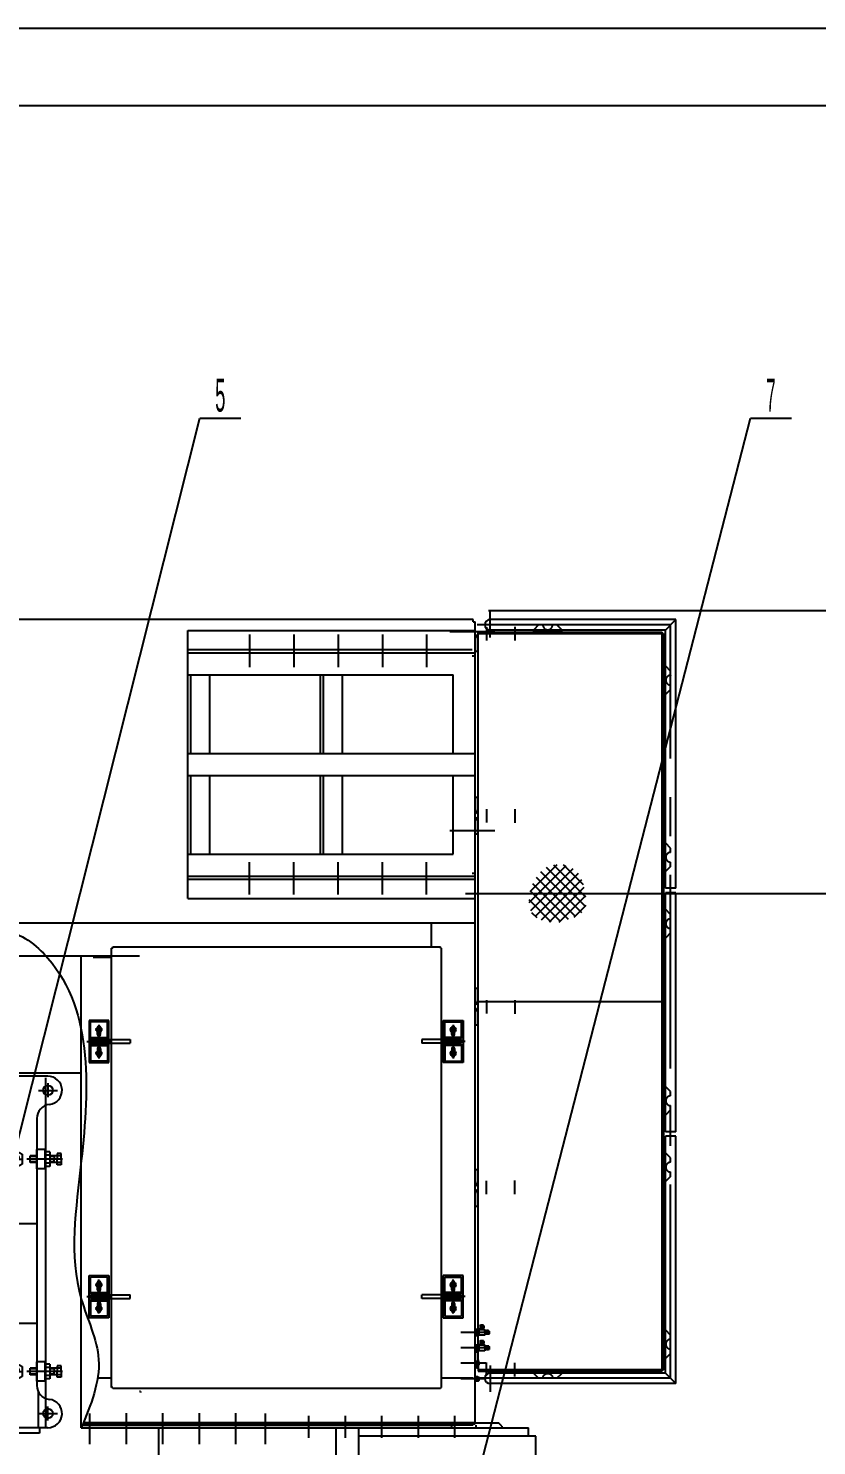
# Model space of a CAD drawing. Header units: millimetres. Extents: x 0 to 29400, y 0 to 20790.
# Drawn here: x 16951 to 20515, y 14387 to 20790 of the extents above; entities that cross this region are included whole.
import ezdxf
from ezdxf.enums import TextEntityAlignment as Align

# ---------------------------------------------------------------- set-up
doc = ezdxf.new("R2010")
doc.units = ezdxf.units.MM
doc.header["$LTSCALE"] = 700
for name, pattern in [('F', [0.75, 0.5, -0.25]), ('G', [2, 1.25, -0.25, 0.25, -0.25]), ('K', [2.5, 1.25, -0.25, 0.25, -0.25, 0.25, -0.25])]:
    doc.linetypes.add(name, pattern=pattern)
for name, color, linetype in [('01', 7, 'Continuous'), ('02', 1, 'Continuous'), ('04', 2, 'F'), ('05', 142, 'G'), ('07', 6, 'K'), ('08', 1, 'Continuous'), ('11', 3, 'Continuous')]:
    doc.layers.add(name, color=color, linetype=linetype)
doc.styles.get("Standard").update_dxf_attribs({"font": 'FZYTK.TTF', "width": 0.707})
doc.dimstyles.new('INTE', dxfattribs={"dimscale": 70, "dimtxt": 3.5, "dimasz": 3, "dimexe": 3, "dimexo": 0, "dimgap": 1, "dimtad": 1, "dimdec": 0, "dimdsep": 46, "dimtxsty": 'Standard', "dimcen": 0, "dimclrd": 1, "dimclre": 1, "dimclrt": 3, "dimaunit": 1, "dimadec": 0, "dimazin": 0, "dimtfac": 1, "dimtdec": 0, "dimtmove": 0, "dimatfit": 0, "dimfxl": 1, "dimarcsym": 0})

# ---------------------------------------------------------------- blocks, each defined once
blk = doc.blocks.new('*U762')
at = {"layer": '01'}
for p, q in [((0, 46.8), (-42.5, 22.2)), ((-42.5, 22.2), (-42.5, -22.2)), ((42.5, 22.2), (0, 46.8)), ((42.5, -22.2), (42.5, 22.2)), ((-42.5, -22.2), (0, -46.8)), ((0, -46.8), (42.5, -22.2))]:
    blk.add_line(p, q, dxfattribs=at)
blk.add_circle((0, 0), 22.4, dxfattribs=at)
at = {"layer": '02'}
blk.add_arc((0, 0), 28, 267.95124, 182.04683, dxfattribs=at)
at = {"layer": '05'}
for p, q in [((49.1, 0), (-46.1, 0)), ((0, 50.8), (0, -51.8))]:
    blk.add_line(p, q, dxfattribs=at)
blk = doc.blocks.new('S DSFSDF')
for p, q in [((13107.2, 18964.2), (13172.5, 18964.2)), ((14066.2, 18964.2), (14131.5, 18964.2)), ((12705.4, 18255.7), (12705.4, 18320.9)), ((13107.2, 17612.4), (13172.5, 17612.4)), ((14066.2, 17612.4), (14131.5, 17612.4))]:
    blk.add_line(p, q)
at = {"layer": '01'}
for p, q in [((13107.2, 18964.2), (13107.2, 18940.8)), ((13139.9, 19015.1), (13114.4, 19015.1)), ((13114.4, 19015.1), (13114.4, 18996.4)), ((13114.4, 18996.4), (13139.9, 18996.4)), ((13121.4, 18964.2), (13121.4, 18940.8)), ((13124.9, 19015.1), (13124.9, 18996.4)), ((13124.9, 18996.4), (13124.9, 18964.2)), ((13124.9, 18983.7), (13139.9, 18983.7)), ((13139.9, 19015.1), (13165.3, 19015.1)), ((13165.3, 18996.4), (13139.9, 18996.4)), ((13154.9, 18983.7), (13139.9, 18983.7)), ((13154.9, 19015.1), (13154.9, 18996.4)), ((13154.9, 18996.4), (13154.9, 18964.2)), ((13158.3, 18964.2), (13158.3, 18940.8)), ((13165.3, 19015.1), (13165.3, 18996.4)), ((13172.5, 18964.2), (13172.5, 18940.8)), ((14066.2, 18964.2), (14066.2, 18940.8)), ((14098.9, 19015.1), (14073.4, 19015.1)), ((14073.4, 19015.1), (14073.4, 18996.4)), ((14073.4, 18996.4), (14098.9, 18996.4)), ((14080.4, 18964.2), (14080.4, 18940.8)), ((14083.9, 19015.1), (14083.9, 18996.4)), ((14083.9, 18996.4), (14083.9, 18964.2)), ((14083.9, 18983.7), (14098.9, 18983.7)), ((14098.9, 19015.1), (14124.3, 19015.1)), ((14124.3, 18996.4), (14098.9, 18996.4)), ((14113.9, 18983.7), (14098.9, 18983.7)), ((14113.9, 19015.1), (14113.9, 18996.4)), ((14113.9, 18996.4), (14113.9, 18964.2)), ((14117.3, 18964.2), (14117.3, 18940.8)), ((14124.3, 19015.1), (14124.3, 18996.4)), ((14131.5, 18964.2), (14131.5, 18940.8)), ((13095.9, 18940.8), (13095.9, 18904.8)), ((13095.9, 18940.8), (13183.9, 18940.8)), ((13183.9, 18904.8), (13095.9, 18904.8)), ((13124.9, 18904.8), (13124.9, 18875)), ((13154.9, 18904.8), (13154.9, 18875)), ((13183.9, 18940.8), (13183.9, 18904.8)), ((14054.9, 18940.8), (14054.9, 18904.8)), ((14083.9, 18904.8), (14083.9, 18875)), ((14113.9, 18904.8), (14113.9, 18875)), ((13154.9, 18875), (13124.9, 18875)), ((14113.9, 18875), (14083.9, 18875)), ((12654.5, 18288.3), (12654.5, 18313.7)), ((12654.5, 18313.7), (12673.2, 18313.7)), ((12673.2, 18313.7), (12673.2, 18288.3)), ((12705.4, 18320.9), (12728.9, 18320.9)), ((12728.9, 18332.3), (12764.9, 18332.3)), ((12728.9, 18332.3), (12728.9, 18244.3)), ((12764.9, 18332.3), (12764.9, 18244.3)), ((12654.5, 18303.3), (12673.2, 18303.3)), ((12654.5, 18288.3), (12654.5, 18262.9)), ((12654.5, 18273.3), (12673.2, 18273.3)), ((12654.5, 18262.9), (12673.2, 18262.9)), ((12673.2, 18303.3), (12705.4, 18303.3)), ((12673.2, 18262.9), (12673.2, 18288.3)), ((12673.2, 18273.3), (12705.4, 18273.3)), ((12686, 18303.3), (12686, 18288.3)), ((12686, 18273.3), (12686, 18288.3)), ((12705.4, 18306.7), (12728.9, 18306.7)), ((12705.4, 18269.8), (12728.9, 18269.8)), ((12705.4, 18255.7), (12728.9, 18255.7)), ((12764.9, 18303.3), (12794.6, 18303.3)), ((12764.9, 18273.3), (12794.6, 18273.3)), ((12794.6, 18303.3), (12794.6, 18273.3)), ((12764.9, 18244.3), (12728.9, 18244.3)), ((13124.9, 17671.8), (13124.9, 17701.5)), ((13154.9, 17701.5), (13124.9, 17701.5)), ((13154.9, 17671.8), (13154.9, 17701.5)), ((14113.9, 17701.5), (14083.9, 17701.5)), ((14083.9, 17671.8), (14083.9, 17701.5)), ((14113.9, 17671.8), (14113.9, 17701.5)), ((13095.9, 17635.8), (13095.9, 17671.8)), ((13183.9, 17671.8), (13095.9, 17671.8)), ((13095.9, 17635.8), (13183.9, 17635.8)), ((13107.2, 17612.4), (13107.2, 17635.8)), ((13121.4, 17612.4), (13121.4, 17635.8)), ((13124.9, 17580.2), (13124.9, 17612.4)), ((13154.9, 17580.2), (13154.9, 17612.4)), ((13158.3, 17612.4), (13158.3, 17635.8)), ((13172.5, 17612.4), (13172.5, 17635.8)), ((13183.9, 17635.8), (13183.9, 17671.8)), ((14142.9, 17671.8), (14054.9, 17671.8)), ((14054.9, 17635.8), (14054.9, 17671.8)), ((14054.9, 17635.8), (14142.9, 17635.8)), ((14066.2, 17612.4), (14066.2, 17635.8)), ((14080.4, 17612.4), (14080.4, 17635.8)), ((14083.9, 17580.2), (14083.9, 17612.4)), ((14113.9, 17580.2), (14113.9, 17612.4)), ((14117.3, 17612.4), (14117.3, 17635.8)), ((14131.5, 17612.4), (14131.5, 17635.8)), ((14142.9, 17635.8), (14142.9, 17671.8)), ((13114.4, 17580.2), (13139.9, 17580.2)), ((13114.4, 17561.5), (13114.4, 17580.2)), ((13139.9, 17561.5), (13114.4, 17561.5)), ((13124.9, 17592.9), (13139.9, 17592.9)), ((13124.9, 17561.5), (13124.9, 17580.2)), ((13154.9, 17592.9), (13139.9, 17592.9)), ((13165.3, 17580.2), (13139.9, 17580.2)), ((13139.9, 17561.5), (13165.3, 17561.5)), ((13154.9, 17561.5), (13154.9, 17580.2)), ((13165.3, 17561.5), (13165.3, 17580.2)), ((14073.4, 17580.2), (14098.9, 17580.2)), ((14073.4, 17561.5), (14073.4, 17580.2)), ((14098.9, 17561.5), (14073.4, 17561.5)), ((14083.9, 17592.9), (14098.9, 17592.9)), ((14083.9, 17561.5), (14083.9, 17580.2)), ((14113.9, 17592.9), (14098.9, 17592.9)), ((14124.3, 17580.2), (14098.9, 17580.2)), ((14098.9, 17561.5), (14124.3, 17561.5)), ((14113.9, 17561.5), (14113.9, 17580.2)), ((14124.3, 17561.5), (14124.3, 17580.2))]:
    blk.add_line(p, q, dxfattribs=at)
at = {"layer": '02'}
for p, q in [((13127.9, 18983.7), (13127.9, 18964.2)), ((13151.9, 18983.7), (13151.9, 18964.2)), ((14086.9, 18983.7), (14086.9, 18964.2)), ((14110.9, 18983.7), (14110.9, 18964.2)), ((13127.9, 18904.8), (13127.9, 18875)), ((13151.9, 18904.8), (13151.9, 18875)), ((14086.9, 18904.8), (14086.9, 18875)), ((14110.9, 18904.8), (14110.9, 18875)), ((12686, 18300.3), (12705.4, 18300.3)), ((12686, 18276.3), (12705.4, 18276.3)), ((12764.9, 18300.3), (12794.6, 18300.3)), ((12764.9, 18276.3), (12794.6, 18276.3)), ((13127.9, 17671.8), (13127.9, 17701.5)), ((13151.9, 17671.8), (13151.9, 17701.5)), ((14086.9, 17671.8), (14086.9, 17701.5)), ((14110.9, 17671.8), (14110.9, 17701.5)), ((13127.9, 17592.9), (13127.9, 17612.4)), ((13151.9, 17592.9), (13151.9, 17612.4)), ((14086.9, 17592.9), (14086.9, 17612.4)), ((14110.9, 17592.9), (14110.9, 17612.4))]:
    blk.add_line(p, q, dxfattribs=at)
at = {"layer": '05'}
for p, q in [((14098.9, 19020.6), (14098.9, 18859)), ((14207.1, 18288.3), (14392.3, 18288.3)), ((13139.9, 17556), (13139.9, 17717.6)), ((14098.9, 17556), (14098.9, 17717.6))]:
    blk.add_line(p, q, dxfattribs=at)
at = {"layer": '07', "rotation": 90}
for p in [(13139.9, 18796.3), (14098.9, 18796.3), (13139.9, 17780.3), (14098.9, 17780.3)]:
    blk.add_blockref('*U762', p, dxfattribs=at)
blk = doc.blocks.new('*D846')
at = {"layer": '08', "color": 1, "lineweight": -2}
for p, q in [((18926.6, 16881), (21401.4, 16881)), ((21191.4, 12392), (21191.4, 16671)), ((19409.1, 12182), (21401.4, 12182))]:
    blk.add_line(p, q, dxfattribs=at)
at = {"layer": '08', "color": 1}
for points in [[(21156.4, 16671), (21226.4, 16671), (21191.4, 16881)], [(21156.4, 12392), (21226.4, 12392), (21191.4, 12182)]]:
    blk.add_solid(points, dxfattribs=at)
at = {"layer": 'DEFPOINTS', "color": 0}
for p in [(18926.6, 16881), (21191.4, 16881), (19409.1, 12182)]:
    blk.add_point(p, dxfattribs=at)
at = {"layer": '08', "color": 3, "insert": (20998.9, 14531.5), "char_height": 245, "attachment_point": 5, "rotation": 90}
blk.add_mtext('4699', dxfattribs=at)
blk = doc.blocks.new('*D847')
at = {"layer": '08', "color": 1, "lineweight": -2}
for p, q in [((19345.3, 16881), (25222.2, 16881)), ((25012.2, 7693), (25012.2, 16671)), ((14962.6, 7483), (25222.2, 7483))]:
    blk.add_line(p, q, dxfattribs=at)
at = {"layer": '08', "color": 1}
for points in [[(24977.2, 16671), (25047.2, 16671), (25012.2, 16881)], [(24977.2, 7693), (25047.2, 7693), (25012.2, 7483)]]:
    blk.add_solid(points, dxfattribs=at)
at = {"layer": 'DEFPOINTS', "color": 0}
for p in [(19345.3, 16881), (25012.2, 16881), (14962.6, 7483)]:
    blk.add_point(p, dxfattribs=at)
at = {"layer": '08', "color": 3, "insert": (24783.7, 12182), "char_height": 245, "attachment_point": 5, "rotation": 90}
blk.add_mtext('{\\fArial|b0|i0|c204|p34;Внешняя сторона кузова\\Fisocp,intecad|c134;9398}', dxfattribs=at)
blk = doc.blocks.new('*D854')
at = {"layer": '08', "color": 1, "lineweight": -2}
for p, q in [((19030.9, 18159.3), (25718.1, 18159.3)), ((25508.1, 17949.3), (25508.1, 5239.7)), ((15649.9, 5029.7), (25718.1, 5029.7))]:
    blk.add_line(p, q, dxfattribs=at)
at = {"layer": '08', "color": 1}
for points in [[(25473.1, 17949.3), (25543.1, 17949.3), (25508.1, 18159.3)], [(25473.1, 5239.7), (25543.1, 5239.7), (25508.1, 5029.7)]]:
    blk.add_solid(points, dxfattribs=at)
at = {"layer": 'DEFPOINTS', "color": 0}
for p in [(19030.9, 18159.3), (15649.9, 5029.7), (25508.1, 5029.7)]:
    blk.add_point(p, dxfattribs=at)
at = {"layer": '08', "color": 3, "insert": (25315.6, 11594.5), "char_height": 245, "attachment_point": 5, "rotation": 90}
blk.add_mtext('13130', dxfattribs=at)
blk = doc.blocks.new('*D855')
at = {"layer": '08', "color": 1, "lineweight": -2}
for p, q in [((20192.8, 18159.3), (22219.6, 18159.3)), ((22009.6, 12392), (22009.6, 17949.3)), ((20192.8, 12182), (22219.6, 12182))]:
    blk.add_line(p, q, dxfattribs=at)
at = {"layer": '08', "color": 1}
for points in [[(21974.6, 17949.3), (22044.6, 17949.3), (22009.6, 18159.3)], [(21974.6, 12392), (22044.6, 12392), (22009.6, 12182)]]:
    blk.add_solid(points, dxfattribs=at)
at = {"layer": 'DEFPOINTS', "color": 0}
for p in [(20192.8, 18159.3), (22009.6, 18159.3), (20192.8, 12182)]:
    blk.add_point(p, dxfattribs=at)
at = {"layer": '08', "color": 3, "insert": (21817.1, 15170.6), "char_height": 245, "attachment_point": 5, "rotation": 90}
blk.add_mtext('5977', dxfattribs=at)
blk = doc.blocks.new('*U842')
at = {"layer": '01'}
for p, q in [((0, 10), (-9, 4.8)), ((-9, 4.8), (-9, 0)), ((-9, -4.8), (-9, 0)), ((9, 4.8), (0, 10)), ((9, 0), (9, 4.8)), ((9, 0), (9, -4.8)), ((0, -10), (-9, -4.8)), ((9, -4.8), (0, -10))]:
    blk.add_line(p, q, dxfattribs=at)
at = {"layer": '05'}
for p, q in [((-10.9, 0), (10.3, 0)), ((0, -11.8), (0, 11.4))]:
    blk.add_line(p, q, dxfattribs=at)
blk = doc.blocks.new('A$C78D047BC')
at = {"ltscale": 1.5}
for p, q in [((0, 33), (127, 33)), ((0, 33), (0, 22)), ((127, 33), (127, 22))]:
    blk.add_line(p, q, dxfattribs=at)
at = {"layer": '04', "color": 2, "linetype": 'F', "ltscale": 1.5}
for p, q in [((0, 28), (127, 28)), ((22, 0), (0, 22)), ((22, 0), (41.5, 0)), ((85.5, 0), (105, 0)), ((105, 0), (127, 22))]:
    blk.add_line(p, q, dxfattribs=at)
blk.add_arc((63.5, 0), 22, 0, 180, dxfattribs=at)
blk = doc.blocks.new('*U867')
at = {"layer": '01'}
blk.add_lwpolyline([(415, 292), (25, 292)], dxfattribs=at)
at = {"layer": '02'}
blk.add_lwpolyline([(420, 297), (0, 297)], dxfattribs=at)

msp = doc.modelspace()

# ---------------------------------------------------------------- hatches: boundary and pattern name
at = {"layer": '02', "linetype": 'Continuous'}
h = msp.add_hatch(dxfattribs=at)
h.set_pattern_fill('ANSI37', color=1, scale=10, angle=90, style=0)
h.set_pattern_definition([(135, (20679.98, 5463.917), (-22.45064, -22.45064), []), (225, (20679.98, 5463.917), (22.45064, -22.45064), [])])
edge = h.paths.add_edge_path()
edge.add_spline(control_points=[(19338, 16749.1), (19298.1, 16754.3), (19174.4, 16770.5), (19243.1, 17041.4), (19444.5, 17004.2), (19465.4, 16897.8), (19484.8, 16804.1), (19414.3, 16771.6), (19370.2, 16756.7), (19347.1, 16751.2), (19338, 16749.1)], knot_values=[0, 0, 0, 0, 107.226623, 332.783515, 469.925804, 564.431844, 645.860592, 719.225168, 762.115824, 790.07632, 790.07632, 790.07632, 790.07632], degree=3, periodic=0)

# ---------------------------------------------------------------- linework, layer by layer
for p, q in [((18984.6, 18062), (19815.6, 18062)), ((18984.6, 18056), (19815.6, 18056)), ((18984.6, 18056), (19593.6, 18056)), ((19594.6, 18056), (19815.6, 18056)), ((19815.6, 18056), (19821.6, 18056)), ((19815.6, 18056), (19815.6, 14730)), ((19815.6, 14730), (19815.6, 18050)), ((19821.6, 18056), (19821.6, 14730)), ((17315.1, 16308), (17226.1, 16308)), ((17226.1, 16308), (17226.1, 16118)), ((17308.6, 16301.5), (17232.6, 16301.5)), ((17232.6, 16225.5), (17232.6, 16301.5)), ((17264.1, 16276.6), (17264.1, 16276.5)), ((17277.1, 16276.6), (17277.1, 16276.5)), ((17308.6, 16225.5), (17308.6, 16301.5)), ((17315.1, 16221), (17315.1, 16308)), ((18827.1, 16308), (18916.1, 16308)), ((18827.1, 16221), (18827.1, 16308)), ((18833.6, 16301.5), (18909.6, 16301.5)), ((18833.6, 16225.5), (18833.6, 16301.5)), ((18865.1, 16276.6), (18865.1, 16276.5)), ((18878.1, 16276.6), (18878.1, 16276.5)), ((18909.6, 16225.5), (18909.6, 16301.5)), ((18916.1, 16308), (18916.1, 16118)), ((17232.6, 16231.5), (17308.6, 16231.5)), ((17232.6, 16225.5), (17308.6, 16225.5)), ((17232.6, 16200.5), (17308.6, 16200.5)), ((17232.6, 16200.5), (17232.6, 16124.5)), ((17264.1, 16244.5), (17264.1, 16256.4)), ((17277.1, 16244.5), (17277.1, 16256.4)), ((17308.6, 16200.5), (17308.6, 16124.5)), ((17315.1, 16118), (17315.1, 16205)), ((18827.1, 16118), (18827.1, 16205)), ((18909.6, 16231.5), (18833.6, 16231.5)), ((18909.6, 16225.5), (18833.6, 16225.5)), ((18909.6, 16200.5), (18833.6, 16200.5)), ((18833.6, 16200.5), (18833.6, 16124.5)), ((18865.1, 16244.5), (18865.1, 16256.4)), ((18878.1, 16244.5), (18878.1, 16256.4)), ((18909.6, 16200.5), (18909.6, 16124.5)), ((17232.6, 16194.5), (17308.6, 16194.5)), ((17264.1, 16181.5), (17264.1, 16169.6)), ((17264.1, 16149.4), (17264.1, 16149.5)), ((17277.1, 16181.5), (17277.1, 16169.6)), ((17277.1, 16149.4), (17277.1, 16149.5)), ((18909.6, 16194.5), (18833.6, 16194.5)), ((18865.1, 16181.5), (18865.1, 16169.6)), ((18865.1, 16149.4), (18865.1, 16149.5)), ((18878.1, 16181.5), (18878.1, 16169.6)), ((18878.1, 16149.4), (18878.1, 16149.5)), ((17226.1, 16118), (17315.1, 16118)), ((17308.6, 16124.5), (17232.6, 16124.5)), ((18916.1, 16118), (18827.1, 16118)), ((18833.6, 16124.5), (18909.6, 16124.5)), ((17226.1, 15155), (17315.1, 15155)), ((17226.1, 14965), (17226.1, 15155)), ((17308.6, 15148.5), (17232.6, 15148.5)), ((17232.6, 15072.5), (17232.6, 15148.5)), ((17264.1, 15123.6), (17264.1, 15123.5)), ((17277.1, 15123.6), (17277.1, 15123.5)), ((17308.6, 15072.5), (17308.6, 15148.5)), ((17315.1, 15155), (17315.1, 15068)), ((18916.1, 15155), (18827.1, 15155)), ((18827.1, 15155), (18827.1, 15068)), ((18833.6, 15148.5), (18909.6, 15148.5)), ((18833.6, 15072.5), (18833.6, 15148.5)), ((18865.1, 15123.6), (18865.1, 15123.5)), ((18878.1, 15123.6), (18878.1, 15123.5)), ((18909.6, 15072.5), (18909.6, 15148.5)), ((18916.1, 14965), (18916.1, 15155)), ((17232.6, 15078.5), (17308.6, 15078.5)), ((17232.6, 15072.5), (17308.6, 15072.5)), ((17264.1, 15091.5), (17264.1, 15103.4)), ((17277.1, 15091.5), (17277.1, 15103.4)), ((17315.1, 15052), (17315.1, 14965)), ((18827.1, 15052), (18827.1, 14965)), ((18909.6, 15078.5), (18833.6, 15078.5)), ((18909.6, 15072.5), (18833.6, 15072.5)), ((18865.1, 15091.5), (18865.1, 15103.4)), ((18878.1, 15091.5), (18878.1, 15103.4)), ((17232.6, 15047.5), (17308.6, 15047.5)), ((17232.6, 15047.5), (17232.6, 14971.5)), ((17232.6, 15041.5), (17308.6, 15041.5)), ((17264.1, 15028.5), (17264.1, 15016.6)), ((17264.1, 14996.4), (17264.1, 14996.5)), ((17277.1, 15028.5), (17277.1, 15016.6)), ((17277.1, 14996.4), (17277.1, 14996.5)), ((17308.6, 15047.5), (17308.6, 14971.5)), ((18909.6, 15047.5), (18833.6, 15047.5)), ((18833.6, 15047.5), (18833.6, 14971.5)), ((18909.6, 15041.5), (18833.6, 15041.5)), ((18865.1, 15028.5), (18865.1, 15016.6)), ((18865.1, 14996.4), (18865.1, 14996.5)), ((18878.1, 15028.5), (18878.1, 15016.6)), ((18878.1, 14996.4), (18878.1, 14996.5)), ((18909.6, 15047.5), (18909.6, 14971.5)), ((17315.1, 14965), (17226.1, 14965)), ((17308.6, 14971.5), (17232.6, 14971.5)), ((18827.1, 14965), (18916.1, 14965)), ((18833.6, 14971.5), (18909.6, 14971.5)), ((19593.6, 14730), (18984.6, 14730)), ((18997.6, 14730), (19815.6, 14730)), ((19815.6, 14730), (19594.6, 14730)), ((19815.6, 14730), (19821.6, 14730)), ((18984.6, 14724), (19815.6, 14724)), ((17206.1, 14480), (18076.1, 14480)), ((18095.1, 14480), (18868.6, 14480)), ((18877.1, 14488.5), (18864.1, 14475.5)), ((19091.1, 14475.5), (19078.1, 14488.5))]:
    msp.add_line(p, q)
for centre, radius in [((17270.6, 16266.5), 12), ((18871.6, 16266.5), 12), ((17270.6, 16159.5), 12), ((18871.6, 16159.5), 12), ((17039.8, 15992), 22), ((17270.6, 15113.5), 12), ((18871.6, 15113.5), 12), ((17270.6, 15006.5), 12), ((18871.6, 15006.5), 12), ((17039.8, 14532), 22)]:
    msp.add_circle(centre, radius)
for centre, radius, start, end in [((17270.6, 16276.5), 6.5, 0, 180), ((18871.6, 16276.5), 6.5, 0, 180), ((17270.6, 16244.5), 6.5, 180, 0), ((18871.6, 16244.5), 6.5, 180, 0), ((17270.6, 16181.5), 6.5, 0, 180), ((17270.6, 16149.5), 6.5, 180, 0), ((18871.6, 16181.5), 6.5, 0, 180), ((18871.6, 16149.5), 6.5, 180, 0), ((17270.6, 15123.5), 6.5, 0, 180), ((18871.6, 15123.5), 6.5, 0, 180), ((17270.6, 15091.5), 6.5, 180, 0), ((18871.6, 15091.5), 6.5, 180, 0), ((17270.6, 15028.5), 6.5, 0, 180), ((17270.6, 14996.5), 6.5, 180, 0), ((18871.6, 15028.5), 6.5, 0, 180), ((18871.6, 14996.5), 6.5, 180, 0), ((18965.1, 14489.5), 9.5, 354.26083, 0)]:
    msp.add_arc(centre, radius, start, end)
at = {"layer": '01', "color": 7, "linetype": 'Continuous'}
for p, q in [((18961.6, 18119), (15755.6, 18119)), ((18984.6, 14756), (18984.6, 18062)), ((19878.6, 18119), (19038.6, 18119)), ((19830.6, 18071), (19038.6, 18071)), ((19878.6, 18119), (19830.6, 18071)), ((19830.6, 16905), (19830.6, 18071)), ((19878.6, 16905), (19878.6, 18119)), ((18971.6, 18030), (18971.6, 17976)), ((17671.6, 17983), (18957.6, 17983)), ((18957.6, 17955), (18971.6, 17955)), ((18971.6, 17976), (18983.6, 17976)), ((18971.6, 17263), (18971.6, 17317)), ((18971.6, 17317), (18983.6, 17317)), ((18971.6, 17205), (18971.6, 17151)), ((18971.6, 17151), (18983.6, 17151)), ((17671.6, 16945.4), (18971.6, 16945.4)), ((19878.6, 16905), (19830.6, 16905)), ((19830.6, 15805), (19830.6, 16885)), ((19878.6, 16885), (19830.6, 16885)), ((19878.6, 15805), (19878.6, 16885)), ((18771.6, 16747), (18771.6, 16640)), ((17190.9, 14468), (17190.9, 16599)), ((17327.6, 14650), (17327.6, 16635)), ((17332.6, 16640), (18814.6, 16640)), ((18819.6, 14650), (18819.6, 16635)), ((18971.6, 16399.5), (18971.6, 16453.5)), ((18971.6, 16453.5), (18983.6, 16453.5)), ((18984.6, 16393), (19815.6, 16393)), ((18971.6, 16341.5), (18971.6, 16287.5)), ((17270.6, 16288.5), (17270.6, 16135.9)), ((18871.6, 16288.5), (18871.6, 16135.9)), ((18971.6, 16287.5), (18983.6, 16287.5)), ((17232.6, 16221), (17232.6, 16213)), ((17232.6, 16221), (17411.6, 16221)), ((17232.6, 16205), (17232.6, 16213)), ((17232.6, 16205), (17411.6, 16205)), ((17315.1, 16205), (17315.1, 16221)), ((17321.5, 16221), (17321.5, 16205)), ((17411.6, 16221), (17411.6, 16205)), ((18909.6, 16221), (18730.6, 16221)), ((18730.6, 16221), (18730.6, 16205)), ((18909.6, 16205), (18730.6, 16205)), ((18820.7, 16221), (18820.7, 16205)), ((18827.1, 16205), (18827.1, 16221)), ((18909.6, 16221), (18909.6, 16213)), ((18909.6, 16205), (18909.6, 16213)), ((17030.9, 14468), (17030.9, 16049)), ((19878.6, 15805), (19830.6, 15805)), ((19830.6, 14715), (19830.6, 15785)), ((19878.6, 15785), (19830.6, 15785)), ((19878.6, 14667), (19878.6, 15785)), ((18971.6, 15581), (18971.6, 15635)), ((18971.6, 15635), (18983.6, 15635)), ((18971.6, 15523), (18971.6, 15469)), ((18971.6, 15469), (18983.6, 15469)), ((17270.6, 14984.5), (17270.6, 15137.1)), ((18871.6, 14984.5), (18871.6, 15137.1)), ((17232.6, 15068), (17232.6, 15060)), ((17232.6, 15068), (17411.6, 15068)), ((17232.6, 15052), (17232.6, 15060)), ((17232.6, 15052), (17411.6, 15052)), ((17315.1, 15068), (17315.1, 15052)), ((17321.5, 15052), (17321.5, 15068)), ((17411.6, 15052), (17411.6, 15068)), ((18909.6, 15068), (18730.6, 15068)), ((18730.6, 15052), (18730.6, 15068)), ((18909.6, 15052), (18730.6, 15052)), ((18820.7, 15052), (18820.7, 15068)), ((18827.1, 15068), (18827.1, 15052)), ((18909.6, 15068), (18909.6, 15060)), ((18909.6, 15052), (18909.6, 15060)), ((18993.9, 14930.1), (18993.9, 14927.5)), ((19008.7, 14930.1), (19008.7, 14927.5)), ((18983.2, 14912.3), (18983.2, 14885.1)), ((18993.9, 14918.8), (18993.9, 14917.3)), ((18993.9, 14860.1), (18993.9, 14857.5)), ((19008.7, 14918.8), (19008.7, 14917.3)), ((19008.7, 14860.1), (19008.7, 14857.5)), ((19021.4, 14905.5), (19019.9, 14905.5)), ((19021.4, 14890.6), (19019.9, 14890.6)), ((19032.7, 14905.5), (19030.1, 14905.5)), ((19032.7, 14890.6), (19030.1, 14890.6)), ((18971.6, 14756), (18971.6, 14810)), ((18971.6, 14810), (18983.6, 14810)), ((18983.2, 14842.3), (18983.2, 14815.1)), ((18993.9, 14848.8), (18993.9, 14847.3)), ((19008.7, 14848.8), (19008.7, 14847.3)), ((19021.4, 14835.5), (19019.9, 14835.5)), ((19021.4, 14820.6), (19019.9, 14820.6)), ((19032.7, 14835.5), (19030.1, 14835.5)), ((19032.7, 14820.6), (19030.1, 14820.6)), ((18983.3, 14767.2), (18986.3, 14767.2)), ((18983.3, 14750.2), (18986.3, 14750.2)), ((18984.6, 14775), (18984.6, 14724)), ((17264.7, 14693), (17327.6, 14693)), ((18819.6, 14693), (18961.6, 14693)), ((18983.3, 14697.2), (18986.3, 14697.2)), ((18983.3, 14680.2), (18986.3, 14680.2)), ((19830.6, 14715), (19038.6, 14715)), ((19878.6, 14667), (19038.6, 14667)), ((19878.6, 14667), (19830.6, 14715)), ((18814.6, 14645), (17332.6, 14645)), ((17458.1, 14632), (17453.6, 14632)), ((17458.1, 14632), (17458.1, 14627.5)), ((17190.9, 14480), (18868.6, 14480)), ((17196.3, 14481), (18961.6, 14481)), ((17198.4, 14486), (18971.6, 14486)), ((17200.4, 14491), (18971.6, 14491)), ((18961.6, 14486), (18961.6, 14481)), ((18974.6, 14480), (18974.6, 14468)), ((17039.8, 14468), (16589.3, 14468)), ((17001.8, 14443), (16589.3, 14443)), ((17001.8, 14468), (17001.8, 14443)), ((17190.9, 14468), (18974.6, 14468))]:
    msp.add_line(p, q, dxfattribs=at)
at = {"layer": '01'}
for p, q in [((17671.6, 16859.4), (17671.6, 18069)), ((17671.6, 18069), (18971.6, 18069)), ((18961.6, 18109), (18961.6, 18119)), ((18961.6, 18109), (18971.6, 18109)), ((18971.6, 14486), (18971.6, 18109)), ((18971.6, 16959.4), (18971.6, 18069)), ((19815.6, 18056), (19815.6, 18062)), ((18983.6, 18030), (18983.6, 17976)), ((17671.6, 17969), (18971.6, 17969)), ((17671.6, 17969), (18971.6, 17969)), ((17671.6, 17869), (18871.6, 17869)), ((17685.6, 17514.2), (17685.6, 17869)), ((17771.6, 17514.2), (17771.6, 17869)), ((18271.6, 17514.2), (18271.6, 17869)), ((18285.6, 17514.2), (18285.6, 17869)), ((18371.6, 17514.2), (18371.6, 17869)), ((18871.6, 17514.2), (18871.6, 17869)), ((17671.6, 17514.2), (18971.6, 17514.2)), ((17671.6, 17414.2), (18971.6, 17414.2)), ((17685.6, 17059.4), (17685.6, 17414.2)), ((17771.6, 17059.4), (17771.6, 17414.2)), ((18271.6, 17059.4), (18271.6, 17414.2)), ((18285.6, 17059.4), (18285.6, 17414.2)), ((18371.6, 17059.4), (18371.6, 17414.2)), ((18871.6, 17059.4), (18871.6, 17414.2)), ((18983.6, 17263), (18983.6, 17317)), ((18983.6, 17205), (18983.6, 17151)), ((17671.6, 17059.4), (18871.6, 17059.4)), ((18957.6, 16973.4), (18971.6, 16973.4)), ((17671.6, 16959.4), (18971.6, 16959.4)), ((17671.6, 16859.4), (18971.6, 16859.4)), ((18971.6, 16747), (16013.8, 16747)), ((15315, 16599), (17453.6, 16599)), ((17327.6, 16592), (17244.3, 16592)), ((17332.6, 16635), (17327.6, 16635)), ((17332.6, 16635), (17332.6, 16640)), ((18814.6, 16635), (18814.6, 16640)), ((18814.6, 16635), (18819.6, 16635)), ((18983.6, 16399.5), (18983.6, 16453.5)), ((18983.6, 16341.5), (18983.6, 16287.5)), ((17039.8, 16056), (15706.8, 16056)), ((17190.9, 16069), (16417.3, 16069)), ((16989.8, 15864.7), (16989.8, 14659.2)), ((18983.6, 15581), (18983.6, 15635)), ((18983.6, 15523), (18983.6, 15469)), ((16989.8, 15389), (15756.8, 15389)), ((16989.8, 14938), (15756.8, 14938)), ((18993.9, 14927.5), (18993, 14926.6)), ((18993, 14926.6), (18993, 14919.6)), ((18993, 14919.6), (18993.9, 14918.8)), ((18993.9, 14930.1), (18995.2, 14931.9)), ((18993.9, 14930.1), (19008.7, 14930.1)), ((18993.9, 14927.5), (19008.7, 14927.5)), ((18995.2, 14931.9), (19007.4, 14931.9)), ((19008.7, 14930.1), (19007.4, 14931.9)), ((19008.7, 14927.5), (19009.6, 14926.6)), ((19009.6, 14919.6), (19008.7, 14918.8)), ((19009.6, 14926.6), (19009.6, 14919.6)), ((18974.5, 14912.3), (18983.2, 14912.3)), ((18974.5, 14905.5), (18983.2, 14905.5)), ((18974.5, 14891.9), (18983.2, 14891.9)), ((18974.5, 14885.1), (18983.2, 14885.1)), ((18983.2, 14908.5), (18988.2, 14908.5)), ((18983.2, 14888), (18988.2, 14888)), ((18988.2, 14911.8), (19014.4, 14911.8)), ((18988.2, 14911.8), (18988.2, 14885.6)), ((19014.4, 14885.6), (18988.2, 14885.6)), ((18993.9, 14857.5), (18993, 14856.6)), ((18993, 14856.6), (18993, 14849.6)), ((18993.7, 14911.8), (18993.7, 14917.3)), ((18993.9, 14918.8), (19008.7, 14918.8)), ((18993.9, 14860.1), (18995.2, 14861.9)), ((18993.9, 14860.1), (19008.7, 14860.1)), ((18993.9, 14857.5), (19008.7, 14857.5)), ((18995.2, 14861.9), (19007.4, 14861.9)), ((19008.7, 14860.1), (19007.4, 14861.9)), ((19008.7, 14857.5), (19009.6, 14856.6)), ((19008.9, 14911.8), (19008.9, 14917.3)), ((19009.6, 14856.6), (19009.6, 14849.6)), ((19014.4, 14898.7), (19014.4, 14911.8)), ((19014.4, 14911.8), (19014.4, 14885.6)), ((19014.4, 14905.6), (19019.9, 14905.6)), ((19014.4, 14890.5), (19019.9, 14890.5)), ((19022.2, 14906.3), (19021.4, 14905.5)), ((19021.4, 14905.5), (19021.4, 14890.6)), ((19022.2, 14889.8), (19021.4, 14890.6)), ((19029.2, 14906.3), (19022.2, 14906.3)), ((19029.2, 14889.8), (19022.2, 14889.8)), ((19030.1, 14905.5), (19029.2, 14906.3)), ((19030.1, 14890.6), (19029.2, 14889.8)), ((19030.1, 14905.5), (19030.1, 14890.6)), ((19032.7, 14905.5), (19034.5, 14904.2)), ((19032.7, 14905.5), (19032.7, 14890.6)), ((19032.7, 14890.6), (19034.5, 14891.9)), ((19034.5, 14904.2), (19034.5, 14891.9)), ((18974.5, 14842.3), (18983.2, 14842.3)), ((18974.5, 14835.5), (18983.2, 14835.5)), ((18974.5, 14821.9), (18983.2, 14821.9)), ((18974.5, 14815.1), (18983.2, 14815.1)), ((18983.2, 14838.5), (18988.2, 14838.5)), ((18983.2, 14818), (18988.2, 14818)), ((18983.6, 14756), (18983.6, 14810)), ((18988.2, 14841.8), (19014.4, 14841.8)), ((18988.2, 14841.8), (18988.2, 14815.6)), ((19014.4, 14815.6), (18988.2, 14815.6)), ((18993, 14849.6), (18993.9, 14848.8)), ((18993.7, 14841.8), (18993.7, 14847.3)), ((18993.9, 14848.8), (19008.7, 14848.8)), ((19009.6, 14849.6), (19008.7, 14848.8)), ((19008.9, 14841.8), (19008.9, 14847.3)), ((19014.4, 14828.7), (19014.4, 14841.8)), ((19014.4, 14841.8), (19014.4, 14815.6)), ((19014.4, 14835.6), (19019.9, 14835.6)), ((19014.4, 14820.5), (19019.9, 14820.5)), ((19022.2, 14836.3), (19021.4, 14835.5)), ((19021.4, 14835.5), (19021.4, 14820.6)), ((19022.2, 14819.8), (19021.4, 14820.6)), ((19029.2, 14836.3), (19022.2, 14836.3)), ((19029.2, 14819.8), (19022.2, 14819.8)), ((19030.1, 14835.5), (19029.2, 14836.3)), ((19030.1, 14820.6), (19029.2, 14819.8)), ((19030.1, 14835.5), (19030.1, 14820.6)), ((19032.7, 14835.5), (19034.5, 14834.2)), ((19032.7, 14835.5), (19032.7, 14820.6)), ((19032.7, 14820.6), (19034.5, 14821.9)), ((19034.5, 14834.2), (19034.5, 14821.9)), ((18971.6, 14768.2), (18982.3, 14768.2)), ((18971.6, 14749.2), (18982.3, 14749.2)), ((18982.3, 14768.2), (18983.3, 14767.2)), ((18982.3, 14749.2), (18983.3, 14750.2)), ((18983.3, 14767.2), (18983.3, 14750.2)), ((18986.3, 14767.2), (18988.3, 14765.7)), ((18986.3, 14767.2), (18986.3, 14750.2)), ((18986.3, 14750.2), (18988.3, 14751.7)), ((18988.3, 14765.7), (18988.3, 14751.7)), ((19815.6, 14724), (19815.6, 14730)), ((18971.6, 14698.2), (18982.3, 14698.2)), ((18971.6, 14679.2), (18982.3, 14679.2)), ((18982.3, 14698.2), (18983.3, 14697.2)), ((18982.3, 14679.2), (18983.3, 14680.2)), ((18983.3, 14697.2), (18983.3, 14680.2)), ((18986.3, 14697.2), (18988.3, 14695.7)), ((18986.3, 14697.2), (18986.3, 14680.2)), ((18986.3, 14680.2), (18988.3, 14681.7)), ((18988.3, 14695.7), (18988.3, 14681.7)), ((16995.3, 14633.3), (16995.3, 14468)), ((17332.6, 14650), (17327.6, 14650)), ((17332.6, 14650), (17332.6, 14645)), ((18814.5, 14650), (18819.6, 14650)), ((18814.6, 14650), (18814.6, 14645)), ((18864.1, 14475.5), (18864.1, 14468)), ((19078.1, 14488.5), (18877.1, 14488.5)), ((19091.1, 14475.5), (19091.1, 14468)), ((17190.9, 14468), (17539, 14468)), ((17539, 14468), (17539, 12605.2)), ((18342.6, 13687), (18342.6, 14468)), ((18444.6, 13687), (18444.6, 14468)), ((19244.6, 14430), (18444.6, 14430)), ((18742.6, 14468), (19212.6, 14468)), ((19212.6, 14430), (19212.6, 14468)), ((19244.6, 14328), (19244.6, 14430))]:
    msp.add_line(p, q, dxfattribs=at)
at = {"layer": '01', "color": 7, "linetype": 'Continuous'}
for centre in [(19038.6, 18095), (19038.6, 14691)]:
    msp.add_arc(centre, 24, 90, 270, dxfattribs=at)
at = {"layer": '01'}
for centre, radius, start, end in [((18997.6, 18030), 26, 120, 180), ((18997.6, 17263), 26, 180, 240), ((18997.6, 17205), 26, 120, 180), ((18997.6, 16399.5), 26, 180, 240), ((18997.6, 16341.5), 26, 120, 180), ((17039.8, 15992), 64, 276.27929, 90), ((17053.8, 15864.7), 64, 96.27929, 180), ((18997.6, 15581), 26, 180, 240), ((18997.6, 15523), 26, 120, 180), ((18997.6, 14756), 26, 180, 240), ((17053.8, 14659.2), 64, 180, 263.72071), ((17039.8, 14532), 64, 270, 83.72071)]:
    msp.add_arc(centre, radius, start, end, dxfattribs=at)
at = {"layer": '02'}
for p, q in [((16515.1, 14223.2), (17726, 19028.4)), ((17726, 19028.4), (17912, 19028.4)), ((18625.5, 12855.5), (20214.9, 19028.4)), ((20214.9, 19028.4), (20400.9, 19028.4)), ((18993.9, 14927.5), (18993.9, 14918.8)), ((19008.7, 14927.5), (19008.7, 14918.8)), ((18993.9, 14857.5), (18993.9, 14848.8)), ((19008.7, 14857.5), (19008.7, 14848.8)), ((19030.1, 14905.5), (19021.4, 14905.5)), ((19030.1, 14890.6), (19021.4, 14890.6)), ((19030.1, 14835.5), (19021.4, 14835.5)), ((19030.1, 14820.6), (19021.4, 14820.6)), ((18983.3, 14767.2), (18971.6, 14767.2)), ((18983.3, 14750.2), (18971.6, 14750.2)), ((18983.3, 14697.2), (18971.6, 14697.2)), ((18983.3, 14680.2), (18971.6, 14680.2))]:
    msp.add_line(p, q, dxfattribs=at)
msp.add_spline([(15745.6, 16881), (16373.3, 16672.3), (16924.9, 16685.2), (17019.2, 16611.4), (17190.9, 15672.9), (17190.9, 15048.8), (17269, 14776.3), (17190.9, 14468)], degree=3, dxfattribs=at)
at = {"layer": '05'}
for p, q in [((19038.6, 18037.2), (19038.6, 18156.8)), ((19854.6, 18095), (18937.3, 18095)), ((19854.6, 14691), (19854.6, 18095)), ((17261.6, 16266.5), (17279.6, 16266.5)), ((18880.6, 16266.5), (18862.6, 16266.5)), ((17261.6, 16159.5), (17279.6, 16159.5)), ((18880.6, 16159.5), (18862.6, 16159.5)), ((17039.8, 16023.8), (17039.8, 15960.5)), ((16997.5, 15992), (17083.8, 15992)), ((17261.6, 15113.5), (17279.6, 15113.5)), ((18880.6, 15113.5), (18862.6, 15113.5)), ((17261.6, 15006.5), (17279.6, 15006.5)), ((18880.6, 15006.5), (18862.6, 15006.5)), ((19038.6, 14748.8), (19038.6, 14629.2)), ((19854.6, 14691), (18937.3, 14691)), ((17039.8, 14500.2), (17039.8, 14563.5)), ((16997.5, 14532), (17083.8, 14532)), ((18219.6, 14422.4), (18219.6, 14520.8)), ((18384.6, 14422.4), (18384.6, 14520.8)), ((18549.6, 14422.4), (18549.6, 14520.8)), ((18714.6, 14422.4), (18714.6, 14520.8)), ((18879.6, 14422.4), (18879.6, 14520.8))]:
    msp.add_line(p, q, dxfattribs=at)
at = {"layer": '05', "color": 142, "linetype": 'G'}
for p, q in [((19059.7, 18064.2), (18857.1, 18064.2)), ((17951.6, 18051), (17951.6, 17904.3)), ((18151.6, 18051), (18151.6, 17904.3)), ((18351.6, 18051), (18351.6, 17904.3)), ((18551.6, 18051), (18551.6, 17904.3)), ((18751.6, 18051), (18751.6, 17904.3)), ((19059.7, 17164.2), (18857.1, 17164.2)), ((17951.6, 16876.9), (17951.6, 17023.6)), ((18151.6, 16876.9), (18151.6, 17023.6)), ((18351.6, 16876.9), (18351.6, 17023.6)), ((18551.6, 16876.9), (18551.6, 17023.6)), ((18751.6, 16876.9), (18751.6, 17023.6))]:
    msp.add_line(p, q, dxfattribs=at)
at = {"layer": '05', "color": 4, "linetype": 'G'}
for p, q in [((19022.6, 18083.9), (19022.6, 18023.7)), ((19149.6, 18086.1), (19149.6, 18024.6)), ((19022.6, 17262.9), (19022.6, 17202.6)), ((19149.6, 17262.9), (19149.6, 17201.3)), ((19022.6, 16399.4), (19022.6, 16339.1)), ((19149.6, 16399.4), (19149.6, 16337.8)), ((17259, 16266.5), (17282.9, 16266.5)), ((18883.3, 16266.5), (18859.4, 16266.5)), ((17215.7, 16213), (17324.5, 16213)), ((18926.5, 16213), (18817.7, 16213)), ((17259, 16159.5), (17282.9, 16159.5)), ((18883.3, 16159.5), (18859.4, 16159.5)), ((19022.6, 15523.1), (19022.6, 15583.3)), ((19149.6, 15523.1), (19149.6, 15584.6)), ((17259, 15113.5), (17282.9, 15113.5)), ((18883.3, 15113.5), (18859.4, 15113.5)), ((17215.7, 15060), (17324.5, 15060)), ((18926.5, 15060), (18817.7, 15060)), ((17259, 15006.5), (17282.9, 15006.5)), ((18883.3, 15006.5), (18859.4, 15006.5)), ((19019.7, 14898.7), (18906.6, 14898.7)), ((19019.7, 14898.7), (18906.6, 14898.7)), ((19019.7, 14828.7), (18906.6, 14828.7)), ((19019.7, 14758.7), (18906.6, 14758.7)), ((19022.6, 14702), (19022.6, 14762.3)), ((19149.6, 14699.8), (19149.6, 14761.3)), ((19019.7, 14688.7), (18906.6, 14688.7)), ((17229.6, 14393.8), (17229.6, 14532.5)), ((17394.6, 14393.8), (17394.6, 14534.2)), ((17559.6, 14393.8), (17559.6, 14534.2)), ((17724.6, 14393.8), (17724.6, 14534.2)), ((17889.6, 14393.8), (17889.6, 14534.2)), ((18022.6, 14393.8), (18022.6, 14532.6))]:
    msp.add_line(p, q, dxfattribs=at)

# ---------------------------------------------------------------- block references
for name, p, rotation in [('A$C78D047BC', (19362.6, 18095), 180), ('A$C78D047BC', (19854.6, 17781.5), 90), ('A$C78D047BC', (19854.6, 16981.5), 90), ('A$C78D047BC', (19854.6, 16681.5), 90), ('*U842', (17270.6, 16266.5), 90), ('*U842', (18871.6, 16159.5), 270), ('A$C78D047BC', (19854.6, 15881.5), 90), ('A$C78D047BC', (19854.6, 15581.5), 90), ('*U842', (17270.6, 15113.5), 90), ('*U842', (18871.6, 15006.5), 270), ('A$C78D047BC', (19854.6, 14781.5), 90)]:
    msp.add_blockref(name, p, dxfattribs=dict(rotation=rotation))
at = {"xscale": -1}
for p, rotation in [((18871.6, 16266.5), 270), ((17270.6, 15006.5), 90)]:
    msp.add_blockref('*U842', p, dxfattribs=dict(at, rotation=rotation))
at = {"extrusion": (0, 0, -1), "zscale": -1}
for p, rotation in [((-17270.6, 16159.5), 270), ((-18871.6, 15113.5), 90)]:
    msp.add_blockref('*U842', p, dxfattribs=dict(at, rotation=rotation))
at = {"xscale": -1}
msp.add_blockref('A$C78D047BC', (19362.6, 14691), dxfattribs=at)
at = {"layer": '01', "xscale": 70, "yscale": 70, "zscale": 70}
msp.add_blockref('*U867', (0, 0), dxfattribs=at)
at = {"layer": '02', "xscale": -1, "rotation": 90}
msp.add_blockref('S DSFSDF', (34661.6, 28820.8), dxfattribs=at)

# ---------------------------------------------------------------- texts
at = {"layer": '11'}
for s, width, p, p2 in [('5', 0.468127, (17795.8, 19058.4), (17842.1, 19058.4)), ('7', 0.4242, (20286.9, 19058.4), (20328.9, 19058.4))]:
    msp.add_text(s, height=148.5, dxfattribs=dict(at, width=width)).set_placement(p, p2, align=Align.FIT)

# ---------------------------------------------------------------- dimensions: what is measured, and where the dimension line sits
at = {"layer": '08'}
dim = msp.add_linear_dim(base=(25508.1, 5029.7), p1=(19030.9, 18159.3), p2=(15649.9, 5029.7), angle=90, dimstyle='INTE', dxfattribs=at)
dim.commit()
dim.dimension.update_dxf_attribs({"geometry": '*D854', "text_midpoint": (25508.1, 11594.5), "dimtype": 160})
for base, p1, p2, picture, middle in [((22009.6, 18159.3), (20192.8, 12182), (20192.8, 18159.3), '*D855', (21817.1, 15170.6)), ((21191.4, 16881), (19409.1, 12182), (18926.6, 16881), '*D846', (20998.9, 14531.5))]:
    dim = msp.add_linear_dim(base=base, p1=p1, p2=p2, angle=90, dimstyle='INTE', dxfattribs=at)
    dim.commit()
    dim.dimension.update_dxf_attribs({"geometry": picture, "text_midpoint": middle})
dim = msp.add_linear_dim(base=(25012.2, 16881), p1=(14962.6, 7483), p2=(19345.3, 16881), angle=90, text='{\\fArial|b0|i0|c204|p34;Внешняя сторона кузова\\Fisocp,intecad|c134;<>}', dimstyle='INTE', dxfattribs=at)
dim.commit()
dim.dimension.update_dxf_attribs({"geometry": '*D847', "text_midpoint": (24783.7, 12182)})

doc.saveas('drawing.dxf')
